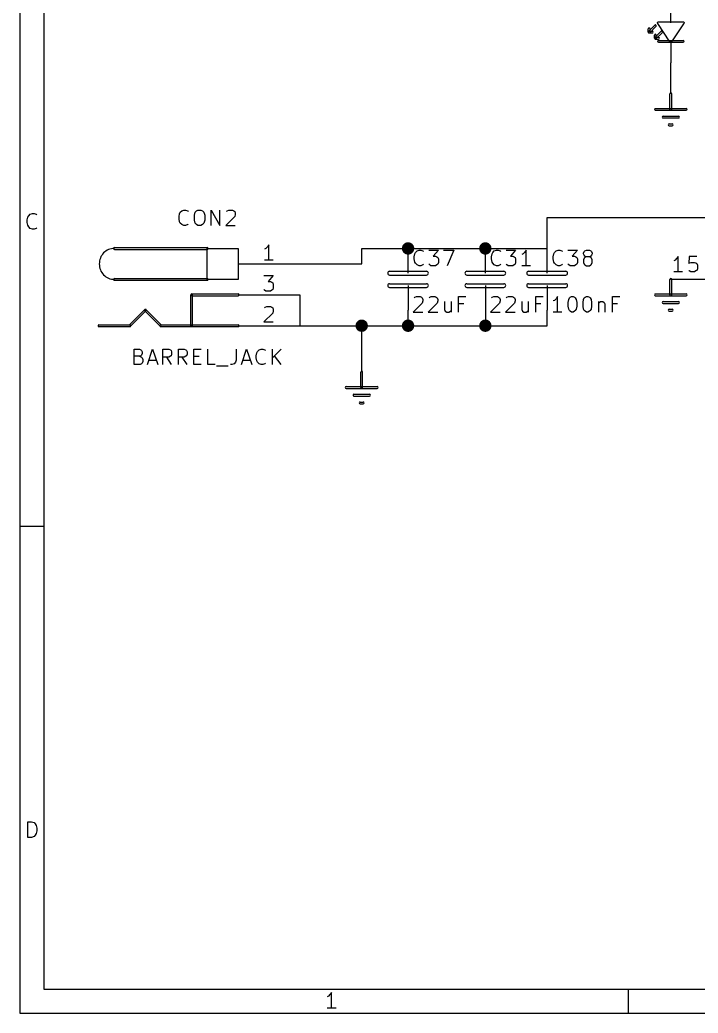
# Model space of a CAD drawing. Extents: x 10 to 287, y -200 to -10.
# Drawn here: x 10 to 65.7, y -200 to -118.4 of the extents above; entities that cross this region are included whole.
import ezdxf

# ---------------------------------------------------------------- set-up
doc = ezdxf.new("R2010")
doc.units = 0
doc.header["$MEASUREMENT"] = 0

msp = doc.modelspace()

# ---------------------------------------------------------------- linework, layer by layer
at = {"layer": 'Cyan 2'}
for p, q in [((23.0886, -134.544), (23.1394, -134.315)), ((23.0886, -134.722), (23.0886, -134.544)), ((23.1394, -134.315), (23.1902, -134.188)), ((23.1902, -134.188), (23.3172, -134.061)), ((23.3172, -134.061), (23.495, -134.01)), ((23.495, -134.01), (23.622, -134.01)), ((23.622, -134.01), (23.7998, -134.061)), ((23.7998, -134.061), (23.8506, -134.112)), ((24.3586, -134.417), (24.4094, -134.188)), ((24.3586, -134.849), (24.3586, -134.417)), ((24.4094, -134.188), (24.5364, -134.061)), ((24.5364, -134.061), (24.638, -134.01)), ((24.638, -134.01), (24.892, -134.01)), ((24.892, -134.01), (25.019, -134.061)), ((25.019, -134.061), (25.1206, -134.188)), ((25.1206, -134.188), (25.1968, -134.417)), ((25.1968, -134.417), (25.1968, -134.849)), ((25.7302, -135.28), (25.7302, -134.01)), ((25.7302, -134.01), (26.4414, -135.28)), ((26.4414, -135.28), (26.4414, -134.01)), ((27.6606, -134.544), (26.924, -135.28)), ((27.0002, -134.112), (27.051, -134.061)), ((27.051, -134.061), (27.178, -134.01)), ((27.178, -134.01), (27.4828, -134.01)), ((27.4828, -134.01), (27.5844, -134.061)), ((27.5844, -134.061), (27.6606, -134.112)), ((27.6606, -134.112), (27.7114, -134.239)), ((27.7114, -134.366), (27.6606, -134.544)), ((27.7114, -134.239), (27.7114, -134.366)), ((23.1394, -134.976), (23.0886, -134.722)), ((23.1902, -135.077), (23.1394, -134.976)), ((23.3172, -135.204), (23.1902, -135.077)), ((23.495, -135.28), (23.3172, -135.204)), ((23.622, -135.28), (23.495, -135.28)), ((23.7998, -135.204), (23.622, -135.28)), ((23.8506, -135.153), (23.7998, -135.204)), ((24.4094, -135.077), (24.3586, -134.849)), ((24.5364, -135.204), (24.4094, -135.077)), ((24.638, -135.28), (24.5364, -135.204)), ((24.892, -135.28), (24.638, -135.28)), ((25.019, -135.204), (24.892, -135.28)), ((25.1206, -135.077), (25.019, -135.204)), ((25.1968, -134.849), (25.1206, -135.077)), ((26.924, -135.28), (27.7114, -135.28)), ((42.418, -137.846), (42.4688, -137.617)), ((42.418, -138.024), (42.418, -137.846)), ((42.4688, -137.617), (42.5196, -137.49)), ((42.5196, -137.49), (42.6466, -137.363)), ((42.6466, -137.363), (42.8244, -137.312)), ((42.8244, -137.312), (42.9514, -137.312)), ((42.9514, -137.312), (43.1292, -137.363)), ((43.1292, -137.363), (43.18, -137.414)), ((43.6118, -137.312), (44.3992, -137.312)), ((44.3992, -137.312), (43.9674, -137.795)), ((43.9674, -137.795), (44.1706, -137.795)), ((44.1706, -137.795), (44.2722, -137.846)), ((44.2722, -137.846), (44.3484, -137.897)), ((44.3484, -137.897), (44.3992, -138.024)), ((44.831, -137.312), (45.6692, -137.312)), ((45.6692, -137.312), (45.1358, -138.582)), ((48.768, -137.846), (48.8188, -137.617)), ((48.768, -138.024), (48.768, -137.846)), ((48.8188, -137.617), (48.8696, -137.49)), ((48.8696, -137.49), (48.9966, -137.363)), ((48.9966, -137.363), (49.1744, -137.312)), ((49.1744, -137.312), (49.3014, -137.312)), ((49.3014, -137.312), (49.4792, -137.363)), ((49.4792, -137.363), (49.53, -137.414)), ((49.9618, -137.312), (50.7492, -137.312)), ((50.7492, -137.312), (50.3174, -137.795)), ((50.3174, -137.795), (50.5206, -137.795)), ((50.5206, -137.795), (50.6222, -137.846)), ((50.6222, -137.846), (50.6984, -137.897)), ((50.6984, -137.897), (50.7492, -138.024)), ((51.3588, -137.617), (51.2572, -137.668)), ((51.4858, -137.49), (51.3588, -137.617)), ((51.6128, -137.312), (51.4858, -137.49)), ((51.6128, -138.582), (51.6128, -137.312)), ((53.848, -137.846), (53.8988, -137.617)), ((53.848, -138.024), (53.848, -137.846)), ((53.8988, -137.617), (53.9496, -137.49)), ((53.9496, -137.49), (54.0766, -137.363)), ((54.0766, -137.363), (54.2544, -137.312)), ((54.2544, -137.312), (54.3814, -137.312)), ((54.3814, -137.312), (54.5592, -137.363)), ((54.5592, -137.363), (54.61, -137.414)), ((55.0418, -137.312), (55.8292, -137.312)), ((55.8292, -137.312), (55.3974, -137.795)), ((55.3974, -137.795), (55.6006, -137.795)), ((55.6006, -137.795), (55.7022, -137.846)), ((55.7022, -137.846), (55.7784, -137.897)), ((55.7784, -137.897), (55.8292, -138.024)), ((56.3372, -137.541), (56.388, -137.414)), ((56.3372, -137.617), (56.3372, -137.541)), ((56.388, -137.719), (56.3372, -137.617)), ((56.388, -137.414), (56.4388, -137.363)), ((56.4388, -137.795), (56.388, -137.719)), ((56.4388, -137.897), (56.388, -137.973)), ((56.4388, -137.363), (56.5658, -137.312)), ((56.5658, -137.846), (56.4388, -137.795)), ((56.5658, -137.846), (56.4388, -137.897)), ((56.5658, -137.312), (56.8198, -137.312)), ((56.8198, -137.846), (56.5658, -137.846)), ((56.8198, -137.312), (56.9214, -137.363)), ((56.9214, -137.795), (56.8198, -137.846)), ((56.9214, -137.897), (56.8198, -137.846)), ((56.9214, -137.363), (56.9976, -137.414)), ((56.9976, -137.719), (56.9214, -137.795)), ((56.9976, -137.973), (56.9214, -137.897)), ((56.9976, -137.414), (57.0484, -137.541)), ((57.0484, -137.617), (56.9976, -137.719)), ((57.0484, -137.541), (57.0484, -137.617)), ((64.1096, -137.82), (63.9826, -137.998)), ((64.1096, -139.09), (64.1096, -137.82)), ((65.024, -137.82), (64.9732, -138.405)), ((65.6336, -137.82), (65.024, -137.82)), ((42.4688, -138.278), (42.418, -138.024)), ((42.5196, -138.379), (42.4688, -138.278)), ((42.6466, -138.506), (42.5196, -138.379)), ((42.8244, -138.582), (42.6466, -138.506)), ((42.9514, -138.582), (42.8244, -138.582)), ((43.1292, -138.506), (42.9514, -138.582)), ((43.18, -138.455), (43.1292, -138.506)), ((43.688, -138.506), (43.6118, -138.455)), ((43.7896, -138.582), (43.688, -138.506)), ((44.1706, -138.582), (43.7896, -138.582)), ((44.2722, -138.506), (44.1706, -138.582)), ((44.3484, -138.455), (44.2722, -138.506)), ((44.3992, -138.328), (44.3484, -138.455)), ((44.3992, -138.024), (44.3992, -138.328)), ((48.8188, -138.278), (48.768, -138.024)), ((48.8696, -138.379), (48.8188, -138.278)), ((48.9966, -138.506), (48.8696, -138.379)), ((49.1744, -138.582), (48.9966, -138.506)), ((49.3014, -138.582), (49.1744, -138.582)), ((49.4792, -138.506), (49.3014, -138.582)), ((49.53, -138.455), (49.4792, -138.506)), ((50.038, -138.506), (49.9618, -138.455)), ((50.1396, -138.582), (50.038, -138.506)), ((50.5206, -138.582), (50.1396, -138.582)), ((50.6222, -138.506), (50.5206, -138.582)), ((50.6984, -138.455), (50.6222, -138.506)), ((50.7492, -138.328), (50.6984, -138.455)), ((50.7492, -138.024), (50.7492, -138.328)), ((51.9684, -138.582), (51.2572, -138.582)), ((53.8988, -138.278), (53.848, -138.024)), ((53.9496, -138.379), (53.8988, -138.278)), ((54.0766, -138.506), (53.9496, -138.379)), ((54.2544, -138.582), (54.0766, -138.506)), ((54.3814, -138.582), (54.2544, -138.582)), ((54.5592, -138.506), (54.3814, -138.582)), ((54.61, -138.455), (54.5592, -138.506)), ((55.118, -138.506), (55.0418, -138.455)), ((55.2196, -138.582), (55.118, -138.506)), ((55.6006, -138.582), (55.2196, -138.582)), ((55.7022, -138.506), (55.6006, -138.582)), ((55.7784, -138.455), (55.7022, -138.506)), ((55.8292, -138.328), (55.7784, -138.455)), ((55.8292, -138.024), (55.8292, -138.328)), ((56.388, -137.973), (56.3372, -138.1)), ((56.3372, -138.1), (56.3372, -138.328)), ((56.3372, -138.328), (56.388, -138.455)), ((56.388, -138.455), (56.4388, -138.506)), ((56.4388, -138.506), (56.5658, -138.582)), ((56.5658, -138.582), (56.8198, -138.582)), ((56.8198, -138.582), (56.9214, -138.506)), ((56.9214, -138.506), (56.9976, -138.455)), ((57.0484, -138.1), (56.9976, -137.973)), ((56.9976, -138.455), (57.0484, -138.328)), ((57.0484, -138.328), (57.0484, -138.1)), ((63.8556, -138.125), (63.754, -138.176)), ((63.9826, -137.998), (63.8556, -138.125)), ((64.9732, -138.405), (65.024, -138.354)), ((65.024, -138.354), (65.151, -138.303)), ((65.151, -138.303), (65.4558, -138.303)), ((65.4558, -138.303), (65.5574, -138.354)), ((65.5574, -138.354), (65.6336, -138.405)), ((65.6336, -138.405), (65.6844, -138.532)), ((65.6844, -138.532), (65.6844, -138.836)), ((64.4652, -139.09), (63.754, -139.09)), ((65.024, -139.014), (64.9732, -138.963)), ((65.151, -139.09), (65.024, -139.014)), ((65.4558, -139.09), (65.151, -139.09)), ((65.5574, -139.014), (65.4558, -139.09)), ((65.6336, -138.963), (65.5574, -139.014)), ((65.6844, -138.836), (65.6336, -138.963)), ((42.418, -141.224), (42.4688, -141.173)), ((42.4688, -141.173), (42.5958, -141.122)), ((42.5958, -141.122), (42.9006, -141.122)), ((42.9006, -141.122), (43.0022, -141.173)), ((43.0022, -141.173), (43.0784, -141.224)), ((43.6372, -141.224), (43.688, -141.173)), ((43.688, -141.173), (43.815, -141.122)), ((43.815, -141.122), (44.1198, -141.122)), ((44.1198, -141.122), (44.2214, -141.173)), ((44.2214, -141.173), (44.2976, -141.224)), ((46.0502, -142.392), (46.0502, -141.122)), ((46.0502, -141.122), (46.6598, -141.122)), ((48.768, -141.224), (48.8188, -141.173)), ((48.8188, -141.173), (48.9458, -141.122)), ((48.9458, -141.122), (49.2506, -141.122)), ((49.2506, -141.122), (49.3522, -141.173)), ((49.3522, -141.173), (49.4284, -141.224)), ((49.9872, -141.224), (50.038, -141.173)), ((50.038, -141.173), (50.165, -141.122)), ((50.165, -141.122), (50.4698, -141.122)), ((50.4698, -141.122), (50.5714, -141.173)), ((50.5714, -141.173), (50.6476, -141.224)), ((52.4002, -142.392), (52.4002, -141.122)), ((52.4002, -141.122), (53.0098, -141.122)), ((54.2036, -141.122), (54.0766, -141.3)), ((54.2036, -142.392), (54.2036, -141.122)), ((55.1688, -141.224), (55.245, -141.173)), ((55.245, -141.173), (55.3466, -141.122)), ((55.3466, -141.122), (55.4736, -141.122)), ((55.4736, -141.122), (55.6006, -141.173)), ((55.6006, -141.173), (55.6514, -141.224)), ((56.388, -141.224), (56.4642, -141.173)), ((56.4642, -141.173), (56.5658, -141.122)), ((56.5658, -141.122), (56.6928, -141.122)), ((56.6928, -141.122), (56.8198, -141.173)), ((56.8198, -141.173), (56.8706, -141.224)), ((58.6994, -142.392), (58.6994, -141.122)), ((58.6994, -141.122), (59.309, -141.122)), ((43.0784, -141.656), (42.3418, -142.392)), ((43.0784, -141.224), (43.1292, -141.351)), ((43.1292, -141.478), (43.0784, -141.656)), ((43.1292, -141.351), (43.1292, -141.478)), ((44.2976, -141.656), (43.561, -142.392)), ((44.2976, -141.224), (44.3484, -141.351)), ((44.3484, -141.478), (44.2976, -141.656)), ((44.3484, -141.351), (44.3484, -141.478)), ((44.9072, -141.529), (44.9072, -142.189)), ((45.4406, -141.529), (45.4406, -142.392)), ((46.482, -141.707), (46.0502, -141.707)), ((49.4284, -141.656), (48.6918, -142.392)), ((49.4284, -141.224), (49.4792, -141.351)), ((49.4792, -141.478), (49.4284, -141.656)), ((49.4792, -141.351), (49.4792, -141.478)), ((50.6476, -141.656), (49.911, -142.392)), ((50.6476, -141.224), (50.6984, -141.351)), ((50.6984, -141.478), (50.6476, -141.656)), ((50.6984, -141.351), (50.6984, -141.478)), ((51.2572, -141.529), (51.2572, -142.189)), ((51.7906, -141.529), (51.7906, -142.392)), ((52.832, -141.707), (52.4002, -141.707)), ((53.9496, -141.427), (53.848, -141.478)), ((54.0766, -141.3), (53.9496, -141.427)), ((55.0672, -141.605), (55.118, -141.351)), ((55.0672, -141.91), (55.0672, -141.605)), ((55.118, -142.138), (55.0672, -141.91)), ((55.118, -141.351), (55.1688, -141.224)), ((55.6514, -141.224), (55.7276, -141.351)), ((55.7276, -141.351), (55.7784, -141.605)), ((55.7784, -141.91), (55.7276, -142.138)), ((55.7784, -141.605), (55.7784, -141.91)), ((56.2864, -141.605), (56.3372, -141.351)), ((56.2864, -141.91), (56.2864, -141.605)), ((56.3372, -142.138), (56.2864, -141.91)), ((56.3372, -141.351), (56.388, -141.224)), ((56.8706, -141.224), (56.9468, -141.351)), ((56.9468, -141.351), (56.9976, -141.605)), ((56.9976, -141.91), (56.9468, -142.138)), ((56.9976, -141.605), (56.9976, -141.91)), ((57.5564, -141.529), (57.5564, -142.392)), ((57.5564, -141.656), (57.6072, -141.605)), ((57.6072, -141.605), (57.7342, -141.529)), ((57.7342, -141.529), (57.912, -141.529)), ((57.912, -141.529), (58.039, -141.605)), ((58.039, -141.605), (58.0898, -141.707)), ((58.0898, -141.707), (58.0898, -142.392)), ((59.1312, -141.707), (58.6994, -141.707)), ((42.3418, -142.392), (43.1292, -142.392)), ((43.561, -142.392), (44.3484, -142.392)), ((44.9072, -142.189), (44.958, -142.316)), ((44.958, -142.316), (45.085, -142.392)), ((45.085, -142.392), (45.2628, -142.392)), ((45.2628, -142.392), (45.3898, -142.316)), ((45.3898, -142.316), (45.4406, -142.265)), ((48.6918, -142.392), (49.4792, -142.392)), ((49.911, -142.392), (50.6984, -142.392)), ((51.2572, -142.189), (51.308, -142.316)), ((51.308, -142.316), (51.435, -142.392)), ((51.435, -142.392), (51.6128, -142.392)), ((51.6128, -142.392), (51.7398, -142.316)), ((51.7398, -142.316), (51.7906, -142.265)), ((54.5592, -142.392), (53.848, -142.392)), ((55.1688, -142.265), (55.118, -142.138)), ((55.245, -142.316), (55.1688, -142.265)), ((55.3466, -142.392), (55.245, -142.316)), ((55.4736, -142.392), (55.3466, -142.392)), ((55.6006, -142.316), (55.4736, -142.392)), ((55.6514, -142.265), (55.6006, -142.316)), ((55.7276, -142.138), (55.6514, -142.265)), ((56.388, -142.265), (56.3372, -142.138)), ((56.4642, -142.316), (56.388, -142.265)), ((56.5658, -142.392), (56.4642, -142.316)), ((56.6928, -142.392), (56.5658, -142.392)), ((56.8198, -142.316), (56.6928, -142.392)), ((56.8706, -142.265), (56.8198, -142.316)), ((56.9468, -142.138), (56.8706, -142.265)), ((19.4056, -146.71), (19.4056, -145.44)), ((19.4056, -145.44), (19.8374, -145.44)), ((19.8374, -146.025), (19.4056, -146.025)), ((19.8374, -145.44), (19.939, -145.491)), ((19.939, -145.974), (19.8374, -146.025)), ((19.8374, -146.025), (20.0152, -146.101)), ((19.939, -145.491), (20.0152, -145.542)), ((20.0152, -145.923), (19.939, -145.974)), ((20.0152, -145.542), (20.066, -145.669)), ((20.066, -145.796), (20.0152, -145.923)), ((20.0152, -146.101), (20.066, -146.152)), ((20.066, -145.669), (20.066, -145.796)), ((20.4978, -146.71), (20.9042, -145.44)), ((20.9042, -145.44), (21.336, -146.71)), ((21.7678, -146.71), (21.7678, -145.44)), ((21.7678, -145.44), (22.2504, -145.44)), ((22.2504, -146.101), (21.7678, -146.101)), ((22.479, -146.71), (22.0726, -146.101)), ((22.2504, -145.44), (22.3774, -145.491)), ((22.3774, -146.025), (22.2504, -146.101)), ((22.3774, -145.491), (22.4282, -145.542)), ((22.4282, -145.974), (22.3774, -146.025)), ((22.4282, -145.542), (22.479, -145.669)), ((22.479, -145.847), (22.4282, -145.974)), ((22.479, -145.669), (22.479, -145.847)), ((23.0378, -146.71), (23.0378, -145.44)), ((23.0378, -145.44), (23.5204, -145.44)), ((23.5204, -146.101), (23.0378, -146.101)), ((23.749, -146.71), (23.3426, -146.101)), ((23.5204, -145.44), (23.6474, -145.491)), ((23.6474, -146.025), (23.5204, -146.101)), ((23.6474, -145.491), (23.6982, -145.542)), ((23.6982, -145.974), (23.6474, -146.025)), ((23.6982, -145.542), (23.749, -145.669)), ((23.749, -145.847), (23.6982, -145.974)), ((23.749, -145.669), (23.749, -145.847)), ((24.3078, -146.71), (24.3078, -145.44)), ((24.3078, -145.44), (24.9174, -145.44)), ((24.3078, -146.025), (24.7396, -146.025)), ((25.4508, -146.71), (25.4508, -145.44)), ((27.7876, -145.44), (27.7876, -146.329)), ((28.2194, -146.71), (28.6258, -145.44)), ((28.6258, -145.44), (29.0576, -146.71)), ((29.4386, -145.974), (29.4894, -145.745)), ((29.4386, -146.152), (29.4386, -145.974)), ((29.4894, -145.745), (29.5402, -145.618)), ((29.5402, -145.618), (29.6672, -145.491)), ((29.6672, -145.491), (29.845, -145.44)), ((29.845, -145.44), (29.972, -145.44)), ((29.972, -145.44), (30.1498, -145.491)), ((30.1498, -145.491), (30.2006, -145.542)), ((30.7594, -146.71), (30.7594, -145.44)), ((31.4706, -145.44), (30.7594, -146.152)), ((31.4706, -146.71), (30.9372, -145.974)), ((19.8882, -146.71), (19.4056, -146.71)), ((20.0152, -146.634), (19.8882, -146.71)), ((20.066, -146.583), (20.0152, -146.634)), ((20.066, -146.152), (20.1168, -146.279)), ((20.1168, -146.456), (20.066, -146.583)), ((20.1168, -146.279), (20.1168, -146.456)), ((20.6248, -146.329), (21.209, -146.329)), ((24.9174, -146.71), (24.3078, -146.71)), ((26.0604, -146.71), (25.4508, -146.71)), ((26.162, -146.812), (27.1272, -146.812)), ((27.432, -146.71), (27.305, -146.71)), ((27.6098, -146.634), (27.432, -146.71)), ((27.7368, -146.507), (27.6098, -146.634)), ((27.7876, -146.329), (27.7368, -146.507)), ((28.3464, -146.329), (28.9306, -146.329)), ((29.4894, -146.406), (29.4386, -146.152)), ((29.5402, -146.507), (29.4894, -146.406)), ((29.6672, -146.634), (29.5402, -146.507)), ((29.845, -146.71), (29.6672, -146.634)), ((29.972, -146.71), (29.845, -146.71)), ((30.1498, -146.634), (29.972, -146.71)), ((30.2006, -146.583), (30.1498, -146.634))]:
    msp.add_line(p, q, dxfattribs=at)
at = {"layer": 'Green 2'}
for p, q in [((63.5, -124.46), (63.5, -121.92)), ((53.34, -134.62), (81.28, -134.62)), ((53.34, -137.16), (53.34, -134.62)), ((38.1, -138.43), (38.1, -137.16)), ((38.1, -137.16), (53.34, -137.16)), ((33.02, -138.43), (38.1, -138.43)), ((67.31, -139.7), (63.5, -139.7)), ((33.02, -140.97), (33.02, -143.51)), ((41.91, -143.51), (41.91, -142.24)), ((48.26, -142.24), (48.26, -143.51)), ((53.34, -143.51), (53.34, -142.24)), ((33.02, -143.51), (53.34, -143.51)), ((38.1, -147.32), (38.1, -143.51))]:
    msp.add_line(p, q, dxfattribs=at)
at = {"layer": 'Green 2', "const_width": 0.508}
for points in [[(41.656, -137.16, 1), (42.164, -137.16, 1)], [(48.006, -137.16, 1), (48.514, -137.16, 1)], [(37.846, -143.51, 1), (38.354, -143.51, 1)], [(41.656, -143.51, 1), (42.164, -143.51, 1)], [(48.006, -143.51, 1), (48.514, -143.51, 1)]]:
    msp.add_lwpolyline(points, format="xyb", close=True, dxfattribs=at)
at = {"layer": 'Red 2'}
for p, q in [((10.0076, -10.0076), (10.0076, -200)), ((11.9888, -11.9888), (11.9888, -198.018)), ((63.5, -118.618), (63.5, -116.84)), ((61.6458, -119.38), (61.6458, -119.126)), ((61.6458, -119.38), (61.6458, -119.126)), ((62.1792, -118.821), (61.6712, -119.329)), ((62.2808, -118.923), (61.7728, -119.431)), ((61.7982, -119.38), (61.7982, -119.126)), ((61.7982, -119.38), (61.7982, -119.126)), ((62.4078, -118.593), (62.4586, -118.542)), ((62.4078, -118.643), (62.4078, -118.593)), ((62.4332, -118.669), (62.4078, -118.643)), ((63.4238, -120.193), (62.4332, -118.669)), ((62.4586, -118.542), (64.5414, -118.542)), ((64.5414, -118.694), (63.5508, -120.193)), ((64.5414, -118.542), (64.5922, -118.593)), ((64.5922, -118.643), (64.5414, -118.694)), ((64.5922, -118.593), (64.5922, -118.643)), ((61.722, -119.304), (61.976, -119.304)), ((61.722, -119.456), (61.976, -119.456)), ((62.1538, -119.888), (62.1538, -119.634)), ((62.1538, -119.888), (62.1538, -119.634)), ((62.6872, -119.329), (62.1792, -119.837)), ((62.23, -119.812), (62.484, -119.812)), ((62.23, -119.964), (62.484, -119.964)), ((62.7888, -119.431), (62.2808, -119.939)), ((62.3062, -119.888), (62.3062, -119.634)), ((62.3062, -119.888), (62.3062, -119.634)), ((62.484, -120.066), (64.516, -120.066)), ((62.484, -120.218), (64.516, -120.218)), ((63.4492, -120.193), (63.4238, -120.193)), ((63.4746, -120.218), (63.4492, -120.193)), ((63.5254, -120.218), (63.4746, -120.218)), ((63.5, -120.142), (63.5, -121.92)), ((63.5508, -120.193), (63.5254, -120.218)), ((63.4238, -125.73), (63.4238, -124.46)), ((63.5762, -125.73), (63.5762, -124.46)), ((62.23, -125.654), (64.77, -125.654)), ((62.23, -125.806), (64.77, -125.806)), ((62.865, -126.289), (64.135, -126.289)), ((62.865, -126.441), (64.135, -126.441)), ((63.373, -126.924), (63.627, -126.924)), ((63.373, -127.076), (63.627, -127.076)), ((10.6172, -134.823), (10.668, -134.595)), ((10.668, -134.595), (10.7442, -134.468)), ((10.7442, -134.468), (10.8458, -134.341)), ((10.8458, -134.341), (11.049, -134.29)), ((11.049, -134.29), (11.176, -134.29)), ((11.176, -134.29), (11.3538, -134.341)), ((11.3538, -134.341), (11.4046, -134.391)), ((10.6172, -135.026), (10.6172, -134.823)), ((10.668, -135.255), (10.6172, -135.026)), ((10.7442, -135.382), (10.668, -135.255)), ((10.8458, -135.509), (10.7442, -135.382)), ((11.4046, -135.458), (11.3538, -135.509)), ((11.049, -135.585), (10.8458, -135.509)), ((11.176, -135.585), (11.049, -135.585)), ((11.3538, -135.509), (11.176, -135.585)), ((17.78, -137.084), (25.4, -137.084)), ((30.353, -137.033), (30.226, -137.16)), ((30.48, -136.855), (30.353, -137.033)), ((30.48, -138.125), (30.48, -136.855)), ((17.78, -137.236), (25.4, -137.236)), ((25.4, -139.7), (25.4, -137.16)), ((25.4, -137.16), (27.94, -137.16)), ((27.94, -137.16), (27.94, -139.7)), ((30.226, -137.16), (30.1244, -137.211)), ((41.91, -139.192), (41.91, -137.16)), ((48.26, -139.192), (48.26, -137.16)), ((53.34, -139.192), (53.34, -137.16)), ((27.94, -138.43), (33.02, -138.43)), ((30.8356, -138.125), (30.1244, -138.125)), ((30.0482, -139.395), (30.8356, -139.395)), ((30.8356, -139.395), (30.4038, -139.878)), ((40.386, -139.04), (43.434, -139.04)), ((40.386, -139.344), (43.434, -139.344)), ((46.736, -139.04), (49.784, -139.04)), ((46.736, -139.344), (49.784, -139.344)), ((51.816, -139.04), (54.864, -139.04)), ((51.816, -139.344), (54.864, -139.344)), ((17.78, -139.624), (25.4, -139.624)), ((17.78, -139.776), (25.4, -139.776)), ((27.94, -139.7), (25.4, -139.7)), ((30.4038, -139.878), (30.607, -139.878)), ((30.607, -139.878), (30.7086, -139.929)), ((30.7086, -139.929), (30.7848, -139.979)), ((30.7848, -139.979), (30.8356, -140.106)), ((30.8356, -140.106), (30.8356, -140.411)), ((40.386, -140.056), (43.434, -140.056)), ((40.386, -140.36), (43.434, -140.36)), ((41.91, -140.208), (41.91, -142.24)), ((46.736, -140.056), (49.784, -140.056)), ((46.736, -140.36), (49.784, -140.36)), ((48.26, -140.208), (48.26, -142.24)), ((51.816, -140.056), (54.864, -140.056)), ((51.816, -140.36), (54.864, -140.36)), ((53.34, -140.208), (53.34, -142.24)), ((63.4238, -140.97), (63.4238, -139.7)), ((63.5762, -140.97), (63.5762, -139.7)), ((24.0538, -143.51), (24.0538, -140.97)), ((24.13, -140.894), (27.94, -140.894)), ((24.13, -141.046), (27.94, -141.046)), ((24.2062, -143.51), (24.2062, -140.97)), ((27.94, -140.97), (33.02, -140.97)), ((30.1244, -140.589), (30.0482, -140.538)), ((30.226, -140.665), (30.1244, -140.589)), ((30.607, -140.665), (30.226, -140.665)), ((30.7086, -140.589), (30.607, -140.665)), ((30.7848, -140.538), (30.7086, -140.589)), ((30.8356, -140.411), (30.7848, -140.538)), ((62.23, -140.894), (64.77, -140.894)), ((62.23, -141.046), (64.77, -141.046)), ((30.1244, -142.037), (30.1752, -141.986)), ((30.1752, -141.986), (30.3022, -141.935)), ((30.3022, -141.935), (30.607, -141.935)), ((30.607, -141.935), (30.7086, -141.986)), ((30.7086, -141.986), (30.7848, -142.037)), ((62.865, -141.529), (64.135, -141.529)), ((62.865, -141.681), (64.135, -141.681)), ((20.2692, -142.189), (18.9992, -143.459)), ((20.3708, -142.291), (19.1008, -143.561)), ((21.5392, -143.561), (20.2692, -142.291)), ((21.6408, -143.459), (20.3708, -142.189)), ((30.7848, -142.469), (30.0482, -143.205)), ((30.7848, -142.037), (30.8356, -142.164)), ((30.8356, -142.291), (30.7848, -142.469)), ((30.8356, -142.164), (30.8356, -142.291)), ((63.373, -142.164), (63.627, -142.164)), ((63.373, -142.316), (63.627, -142.316)), ((16.51, -143.434), (19.05, -143.434)), ((16.51, -143.586), (19.05, -143.586)), ((21.59, -143.434), (27.94, -143.434)), ((21.59, -143.586), (27.94, -143.586)), ((27.94, -143.51), (33.02, -143.51)), ((30.0482, -143.205), (30.8356, -143.205)), ((38.0238, -148.59), (38.0238, -147.32)), ((38.1762, -148.59), (38.1762, -147.32)), ((36.83, -148.514), (39.37, -148.514)), ((36.83, -148.666), (39.37, -148.666)), ((37.465, -149.149), (38.735, -149.149)), ((37.465, -149.301), (38.735, -149.301)), ((37.973, -149.784), (38.227, -149.784)), ((37.973, -149.936), (38.227, -149.936)), ((10.0076, -159.995), (11.9888, -159.995)), ((10.668, -185.572), (10.668, -184.277)), ((10.668, -184.277), (10.9728, -184.277)), ((10.9728, -184.277), (11.176, -184.328)), ((11.176, -184.328), (11.2776, -184.455)), ((11.2776, -184.455), (11.3538, -184.582)), ((11.3538, -185.242), (11.2776, -185.369)), ((11.3538, -184.582), (11.4046, -184.81)), ((11.4046, -185.014), (11.3538, -185.242)), ((11.4046, -184.81), (11.4046, -185.014)), ((10.9728, -185.572), (10.668, -185.572)), ((11.176, -185.496), (10.9728, -185.572)), ((11.2776, -185.369), (11.176, -185.496)), ((11.9888, -198.018), (285.013, -198.018)), ((35.6108, -198.298), (35.4838, -198.476)), ((35.6108, -199.593), (35.6108, -198.298)), ((59.9948, -198.018), (59.9948, -200)), ((35.3822, -198.603), (35.2552, -198.653)), ((35.4838, -198.476), (35.3822, -198.603)), ((35.9918, -199.593), (35.2552, -199.593)), ((10.0076, -200), (286.995, -200))]:
    msp.add_line(p, q, dxfattribs=at)
for centre, radius, start, end in [((61.722, -119.126), 0.0762, 360, 540), ((61.722, -119.126), 0.0762, 360, 540), ((62.23, -118.872), 0.0762, 315, 495), ((61.722, -119.38), 0.0762, 90, 270), ((61.722, -119.38), 0.0762, 495, 675), ((61.722, -119.38), 0.0762, 180, 360), ((61.722, -119.38), 0.0762, 180, 360), ((61.976, -119.38), 0.0762, 270, 450), ((62.23, -119.634), 0.0762, 360, 540), ((62.23, -119.634), 0.0762, 360, 540), ((62.23, -119.888), 0.0762, 90, 270), ((62.23, -119.888), 0.0762, 495, 675), ((62.23, -119.888), 0.0762, 180, 360), ((62.23, -119.888), 0.0762, 180, 360), ((62.484, -119.888), 0.0762, 270, 450), ((62.738, -119.38), 0.0762, 315, 495), ((62.484, -120.142), 0.0762, 90, 270), ((64.516, -120.142), 0.0762, 270, 450), ((63.5, -124.46), 0.0762, 360, 540), ((62.23, -125.73), 0.0762, 90, 270), ((64.77, -125.73), 0.0762, 270, 450), ((62.865, -126.365), 0.0762, 90, 270), ((63.5, -125.73), 0.0762, 180, 360), ((64.135, -126.365), 0.0762, 270, 450), ((63.373, -127), 0.0762, 90, 270), ((63.627, -127), 0.0762, 270, 450), ((17.78, -137.16), 0.0762, 90, 270), ((25.4, -137.16), 0.0762, 270, 450), ((17.78, -138.405), 1.2446, -270, -178.8), ((17.78, -138.455), 1.2446, -181.2, -90), ((40.386, -139.192), 0.1524, 90, 270), ((43.434, -139.192), 0.1524, 270, 450), ((46.736, -139.192), 0.1524, 90, 270), ((49.784, -139.192), 0.1524, 270, 450), ((51.816, -139.192), 0.1524, 90, 270), ((54.864, -139.192), 0.1524, 270, 450), ((17.78, -139.7), 0.0762, 90, 270), ((25.4, -139.7), 0.0762, 270, 450), ((40.386, -140.208), 0.1524, 90, 270), ((43.434, -140.208), 0.1524, 270, 450), ((46.736, -140.208), 0.1524, 90, 270), ((49.784, -140.208), 0.1524, 270, 450), ((51.816, -140.208), 0.1524, 90, 270), ((54.864, -140.208), 0.1524, 270, 450), ((63.5, -139.7), 0.0762, 360, 540), ((24.13, -140.97), 0.0762, 90, 270), ((24.13, -140.97), 0.0762, 360, 540), ((27.94, -140.97), 0.0762, 270, 450), ((62.23, -140.97), 0.0762, 90, 270), ((63.5, -140.97), 0.0762, 180, 360), ((64.77, -140.97), 0.0762, 270, 450), ((62.865, -141.605), 0.0762, 90, 270), ((64.135, -141.605), 0.0762, 270, 450), ((20.32, -142.24), 0.0762, 405, 585), ((20.32, -142.24), 0.0762, 315, 495), ((63.373, -142.24), 0.0762, 90, 270), ((63.627, -142.24), 0.0762, 270, 450), ((16.51, -143.51), 0.0762, 90, 270), ((19.05, -143.51), 0.0762, 495, 675), ((19.05, -143.51), 0.0762, 270, 450), ((21.59, -143.51), 0.0762, 90, 270), ((21.59, -143.51), 0.0762, 225, 405), ((24.13, -143.51), 0.0762, 180, 360), ((27.94, -143.51), 0.0762, 270, 450), ((38.1, -147.32), 0.0762, 360, 540), ((36.83, -148.59), 0.0762, 90, 270), ((39.37, -148.59), 0.0762, 270, 450), ((37.465, -149.225), 0.0762, 90, 270), ((38.1, -148.59), 0.0762, 180, 360), ((38.735, -149.225), 0.0762, 270, 450), ((37.973, -149.86), 0.0762, 90, 270), ((38.227, -149.86), 0.0762, 270, 450)]:
    msp.add_arc(centre, radius, start, end, dxfattribs=at)

doc.saveas('drawing.dxf')
